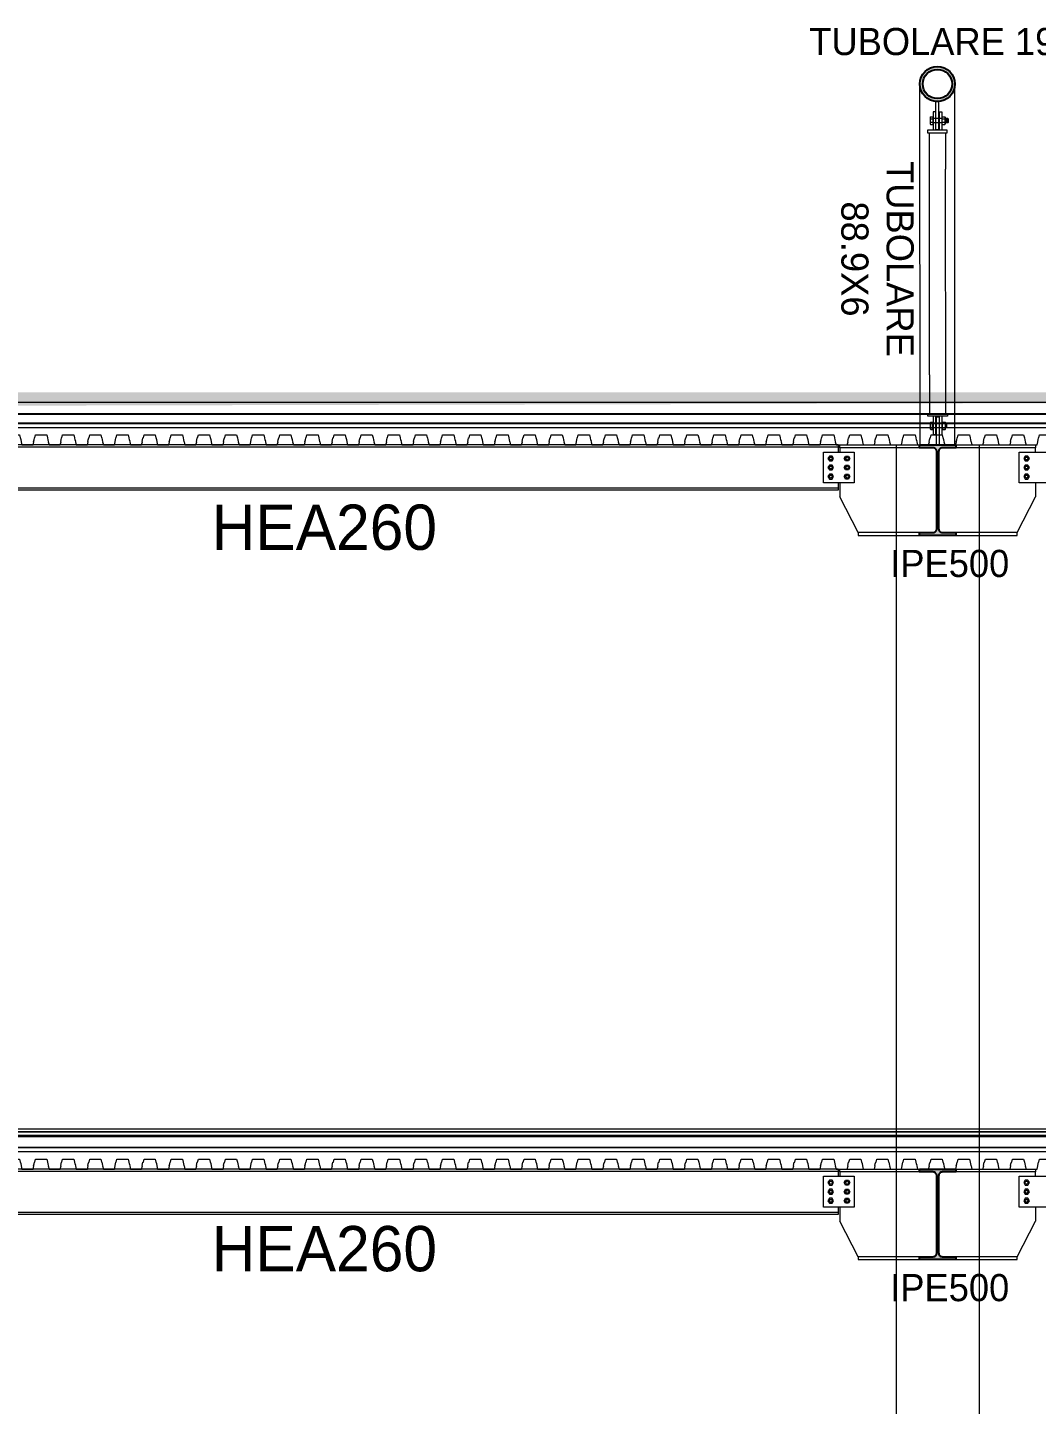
# Model space of a CAD drawing. Header units: millimetres. Extents: x -6949 to 549764, y -83146 to 127128.
# Drawn here: x 268094 to 273671, y 69243 to 76849 of the extents above; entities that cross this region are included whole.
import ezdxf

# ---------------------------------------------------------------- set-up
doc = ezdxf.new("R2010")
doc.units = ezdxf.units.MM
for name, color, linetype, lineweight in [('armatura', 1, 'Continuous', 15), ('bulloni', 5, 'Continuous', 9), ('fonda', 7, 'Continuous', 18), ('Layer4', 7, 'Continuous', 15), ('piastra', 6, 'Continuous', 18), ('S-BEAM', 5, 'Continuous', 18), ('S-COLS', 7, 'Continuous', 18), ('S-FSTN', 7, 'Continuous', 18), ('SEZIONI acciaio - Steel sections', 7, 'Continuous', 25), ('solaio2', 7, 'Continuous', 9)]:
    doc.layers.add(name, color=color, linetype=linetype, lineweight=lineweight)
doc.layers.add('quote', color=7, linetype='Continuous', lineweight=5, true_color=0x383838)
doc.styles.get("Standard").update_dxf_attribs({"font": ''})
doc.styles.get('Standard').set_extended_font_data('Bahnschrift Light')

# ---------------------------------------------------------------- blocks, each defined once
blk = doc.blocks.new('*U381')
at = {"layer": 'bulloni'}
blk.add_lwpolyline([(-15.6, 0), (-7.8, -13.5), (7.8, -13.5), (15.6, 0), (7.8, 13.5), (-7.8, 13.5)], close=True, dxfattribs=at)
for radius in [9, 7.88]:
    blk.add_circle((0, 0), radius, dxfattribs=at)
blk = doc.blocks.new('*U382')
at = {"color": 0, "linetype": 'ByBlock', "lineweight": -2, "transparency": 16777216}
for p in [(0, 0), (0, -50), (0, -100)]:
    blk.add_blockref('*U381', p, dxfattribs=at)
blk = doc.blocks.new('*U383')
at = {"layer": 'bulloni'}
blk.add_lwpolyline([(-15.6, 0), (-7.8, -13.5), (7.8, -13.5), (15.6, 0), (7.8, 13.5), (-7.8, 13.5)], close=True, dxfattribs=at)
for radius in [9, 7.88]:
    blk.add_circle((0, 0), radius, dxfattribs=at)
blk = doc.blocks.new('*U384')
at = {"color": 0, "linetype": 'ByBlock', "lineweight": -2, "transparency": 16777216}
for p in [(0, 0), (0, -50), (0, -100)]:
    blk.add_blockref('*U383', p, dxfattribs=at)
blk = doc.blocks.new('*U387')
at = {"layer": 'bulloni'}
blk.add_lwpolyline([(-15.6, 0), (-7.8, -13.5), (7.8, -13.5), (15.6, 0), (7.8, 13.5), (-7.8, 13.5)], close=True, dxfattribs=at)
for radius in [9, 7.88]:
    blk.add_circle((0, 0), radius, dxfattribs=at)
blk = doc.blocks.new('*U388')
at = {"color": 0, "linetype": 'ByBlock', "lineweight": -2, "transparency": 16777216}
for p in [(0, 0), (0, -50), (0, -100)]:
    blk.add_blockref('*U387', p, dxfattribs=at)
blk = doc.blocks.new('*U475')
at = {"layer": 'bulloni'}
blk.add_lwpolyline([(-15.6, 0), (-7.8, -13.5), (7.8, -13.5), (15.6, 0), (7.8, 13.5), (-7.8, 13.5)], close=True, dxfattribs=at)
for radius in [9, 7.88]:
    blk.add_circle((0, 0), radius, dxfattribs=at)
blk = doc.blocks.new('*U476')
at = {"color": 0, "linetype": 'ByBlock', "lineweight": -2, "transparency": 16777216}
for p in [(0, 0), (0, -50), (0, -100)]:
    blk.add_blockref('*U475', p, dxfattribs=at)
blk = doc.blocks.new('*U457')
at = {"layer": 'bulloni'}
blk.add_lwpolyline([(-15.6, 0), (-7.8, -13.5), (7.8, -13.5), (15.6, 0), (7.8, 13.5), (-7.8, 13.5)], close=True, dxfattribs=at)
for radius in [9, 7.88]:
    blk.add_circle((0, 0), radius, dxfattribs=at)
blk = doc.blocks.new('*U458')
at = {"color": 0, "linetype": 'ByBlock', "lineweight": -2, "transparency": 16777216}
for p in [(0, 0), (0, -50), (0, -100)]:
    blk.add_blockref('*U457', p, dxfattribs=at)
blk = doc.blocks.new('*U461')
at = {"layer": 'bulloni'}
blk.add_lwpolyline([(-15.6, 0), (-7.8, -13.5), (7.8, -13.5), (15.6, 0), (7.8, 13.5), (-7.8, 13.5)], close=True, dxfattribs=at)
for radius in [9, 7.88]:
    blk.add_circle((0, 0), radius, dxfattribs=at)
blk = doc.blocks.new('*U462')
at = {"color": 0, "linetype": 'ByBlock', "lineweight": -2, "transparency": 16777216}
for p in [(0, 0), (0, -50), (0, -100)]:
    blk.add_blockref('*U461', p, dxfattribs=at)
blk = doc.blocks.new('*U489')
at = {"layer": 'Layer4'}
for points in [[(-109.7, 11.3), (-105.8, 27.5), (-44.2, 27.5), (-40.3, 11.3)], [(-35.1, -10), (-33.5, -8.6), (-35.8, 1.1), (-38.2, 10.8), (-40.3, 11.3)], [(35.1, -10), (33.5, -8.6), (35.8, 1.1), (38.2, 10.8), (40.3, 11.3)], [(40.3, 11.3), (44.2, 27.5), (105.8, 27.5), (109.7, 11.3)], [(-35.1, -10), (-30.7, -27.5), (30.7, -27.5), (35.1, -10)]]:
    blk.add_lwpolyline(points, dxfattribs=at)
blk = doc.blocks.new('*U490')
at = {"layer": 'fonda', "color": 0, "linetype": 'ByBlock', "lineweight": -2, "transparency": 16777216}
for p in [(2250, 0), (2400, 0), (2550, 0), (2700, 0), (2850, 0), (3000, 0), (3150, 0), (3300, 0), (3450, 0), (3600, 0), (3750, 0), (3900, 0), (4050, 0), (4200, 0), (4350, 0), (4500, 0), (4650, 0), (4800, 0), (4950, 0), (5100, 0), (5250, 0), (5400, 0), (5550, 0), (5700, 0), (5850, 0), (6000, 0), (6150, 0), (6300, 0), (6450, 0), (6600, 0), (6750, 0), (6900, 0), (7050, 0), (7200, 0), (7350, 0), (7500, 0), (7650, 0), (7800, 0)]:
    blk.add_blockref('*U489', p, dxfattribs=at)
blk = doc.blocks.new('*U491')
at = {"layer": 'Layer4'}
for points in [[(-109.7, 11.3), (-105.8, 27.5), (-44.2, 27.5), (-40.3, 11.3)], [(-35.1, -10), (-33.5, -8.6), (-35.8, 1.1), (-38.2, 10.8), (-40.3, 11.3)], [(35.1, -10), (33.5, -8.6), (35.8, 1.1), (38.2, 10.8), (40.3, 11.3)], [(40.3, 11.3), (44.2, 27.5), (105.8, 27.5), (109.7, 11.3)], [(-35.1, -10), (-30.7, -27.5), (30.7, -27.5), (35.1, -10)]]:
    blk.add_lwpolyline(points, dxfattribs=at)
blk = doc.blocks.new('*U492')
at = {"layer": 'fonda', "color": 0, "linetype": 'ByBlock', "lineweight": -2, "transparency": 16777216}
for p in [(2250, 0), (2400, 0), (2550, 0), (2700, 0), (2850, 0), (3000, 0), (3150, 0), (3300, 0), (3450, 0), (3600, 0), (3750, 0), (3900, 0), (4050, 0), (4200, 0), (4350, 0), (4500, 0), (4650, 0), (4800, 0), (4950, 0), (5100, 0), (5250, 0), (5400, 0), (5550, 0), (5700, 0), (5850, 0), (6000, 0), (6150, 0), (6300, 0), (6450, 0), (6600, 0), (6750, 0), (6900, 0), (7050, 0), (7200, 0), (7350, 0), (7500, 0), (7650, 0), (7800, 0)]:
    blk.add_blockref('*U491', p, dxfattribs=at)
blk = doc.blocks.new('*U1689')
at = {"layer": 'quote', "true_color": 0xc7c8ca}
h = blk.add_hatch(color=9, dxfattribs=at)
h.dxf.hatch_style = 1
h.paths.add_polyline_path([(100, 500), (38.5, 500), (-100, 500), (-100, 484), (-26.1, 484, -0.414214), (-5.1, 463), (-5.1, 37, -0.414214), (-26.1, 16), (-100, 16), (-100, 0), (100, 0), (100, 16), (26.1, 16, -0.414214), (5.1, 37), (5.1, 463, -0.414214), (26.1, 484), (100, 484)])
blk = doc.blocks.new('*U1690')
at = {"layer": 'quote', "color": 0, "linetype": 'ByBlock', "lineweight": -2, "transparency": 16777216}
for p in [(7500, 0), (7500, -4000)]:
    blk.add_blockref('*U1689', p, dxfattribs=at)

msp = doc.modelspace()

# ---------------------------------------------------------------- hatches: boundary and pattern name
at = {"lineweight": 9}
h = msp.add_hatch(dxfattribs=at)
h.set_pattern_fill('GRAVEL', color=0, scale=2)
h.set_pattern_definition([(228.0127875, (-37933.751, 50.8), (-406.40000003, -457.19999997), [6.834429, -676.609673]), (184.969741, (-37938.323, 45.72), (609.599999759, 50.800002894), [11.728094, -1161.080978]), (132.5104471, (-37950.007, 44.704), (508.000000215, -558.799999805), [8.26963, -818.694456]), (267.273689, (-37969.819, 32.004), (50.800000106, 1015.999999995), [10.68009, -1057.3287485]), (292.8336542, (-37970.327, 21.336), (-254.000000021, 609.599999991), [10.472674, -1036.796155]), (357.273689, (-37966.263, 11.684), (-1015.999999995, 50.800000106), [10.68009, -1057.3287485]), (37.6942405, (-37955.595, 11.176), (-660.399999971, -508.000000038), [14.123873, -1398.262306]), (72.2553284, (-37944.419, 19.812), (355.600000096, 1117.59999997), [13.33439, -1320.105132]), (121.4295656, (-37940.355, 32.512), (-406.400000058, 660.399999965), [10.71626, -1060.910914]), (175.2363583, (-37945.943, 41.656), (558.79999999, -50.80000009), [12.234266, -599.478739]), (222.3974378, (-37958.135, 42.672), (-609.5999999805, -558.800000021), [15.821558, -1566.33545]), (138.8140748, (-37919.527, 31.496), (-355.59999998, 304.800000025), [5.400091, -534.6113165]), (171.4692344, (-37923.591, 35.052), (660.400000018, -101.599999885), [10.27364, -1017.09278]), (225, (-37933.75, 36.576), (-7e-15, -50.8), [7.184187, -64.657862]), (203.1985905, (-37937.307, 42.672), (254, 101.59999998), [3.868826, -383.012447]), (291.8014095, (-37940.863, 41.148), (-50.8, 152.4), [5.471312, -268.09506]), (30.9637565, (-37938.831, 36.068), (152.4, 101.6), [8.886393, -287.325963]), (161.565051, (-37931.211, 40.64), (101.6, -50.8), [6.425743, -154.217962]), (16.3895403, (-37970.327, 41.148), (508, 152.4), [9.00176, -891.1765335]), (70.346176, (-37961.691, 43.688), (-203.20000002, -558.799999993), [7.551979, -747.6443136]), (293.1985905, (-37931.211, 50.8), (-101.59999998, 254.00000001), [7.737602, -379.143672]), (343.6104597, (-37928.163, 43.688), (-508.00000001, 152.399999964), [9.00176, -891.1765335]), (339.4439548, (-37970.327, 9.652), (-254, 101.6), [8.680704, -425.354686]), (294.7751406, (-37962.199, 6.604), (-254.000000302, 558.799999863), [7.273442, -720.071868]), (66.8014095, (-37930.703, 0), (101.59999998, 254), [7.737602, -379.143672]), (17.3540246, (-37927.655, 7.112), (-660.399999987, -203.200000043), [8.515655, -843.04752]), (69.4439548, (-37955.595, 0), (-101.6, -254), [4.340352, -429.695038]), (101.3099325, (-37933.751, 0), (-50.8, 203.2), [2.590292, -256.439899]), (165.9637565, (-37934.259, 2.54), (152.4, -50.8), [10.472674, -198.981092]), (186.009006, (-37944.419, 5.08), (507.999999997, 50.800000027), [9.70534, -960.827297]), (303.6900675, (-37938.831, 31.496), (-50.8, 101.6), [7.326478, -175.835527]), (353.1572266, (-37934.767, 25.4), (863.600000005, -101.599999955), [12.791135, -1266.320181]), (60.9453959, (-37922.067, 23.876), (-203.200000006, -355.6), [5.230165, -517.787846]), (90, (-37919.527, 28.45), (-50.8, 50.8), [3.048, -47.752]), (120.2564372, (-37945.435, 6.604), (203.199999975, -355.600000014), [7.057339, -698.6788155]), (48.0127875, (-37948.991, 12.7), (406.400000034, 457.19999997), [13.668858, -669.775244]), (0, (-37939.847, 22.86), (50.8, 50.8), [13.208, -37.592]), (325.3048465, (-37926.639, 22.86), (508.000000192, -355.599999725), [8.032191, -795.1863345]), (254.054604, (-37920.035, 18.288), (-50.8, -203.2), [7.396582, -362.433001]), (207.64597536, (-37922.067, 11.176), (-965.200000035, -507.999999933), [12.042902, -1192.2492885]), (175.42607874, (-37932.735, 5.588), (-660.4, 50.8), [12.740589, -1261.316929])])
h.paths.add_polyline_path([(266165.8, 74834.2), (266165.8, 74779.5), (273665.8, 74779.5), (273665.8, 74834.2)])
h = msp.add_hatch(dxfattribs=at)
h.set_pattern_fill('GRAVEL', color=0, scale=2)
h.set_pattern_definition([(228.0127875, (-34933.751, 50.8), (-406.40000003, -457.19999997), [6.834429, -676.609673]), (184.969741, (-34938.323, 45.72), (609.599999759, 50.800002894), [11.728094, -1161.080978]), (132.5104471, (-34950.007, 44.704), (508.000000215, -558.799999805), [8.26963, -818.694456]), (267.273689, (-34969.819, 32.004), (50.800000106, 1015.999999995), [10.68009, -1057.3287485]), (292.8336542, (-34970.327, 21.336), (-254.000000021, 609.599999991), [10.472674, -1036.796155]), (357.273689, (-34966.263, 11.684), (-1015.999999995, 50.800000106), [10.68009, -1057.3287485]), (37.6942405, (-34955.595, 11.176), (-660.399999971, -508.000000038), [14.123873, -1398.262306]), (72.2553284, (-34944.419, 19.812), (355.600000096, 1117.59999997), [13.33439, -1320.105132]), (121.4295656, (-34940.355, 32.512), (-406.400000058, 660.399999965), [10.71626, -1060.910914]), (175.2363583, (-34945.943, 41.656), (558.79999999, -50.80000009), [12.234266, -599.478739]), (222.3974378, (-34958.135, 42.672), (-609.5999999805, -558.800000021), [15.821558, -1566.33545]), (138.8140748, (-34919.527, 31.496), (-355.59999998, 304.800000025), [5.400091, -534.6113165]), (171.4692344, (-34923.591, 35.052), (660.400000018, -101.599999885), [10.27364, -1017.09278]), (225, (-34933.75, 36.576), (-7e-15, -50.8), [7.184187, -64.657862]), (203.1985905, (-34937.307, 42.672), (254, 101.59999998), [3.868826, -383.012447]), (291.8014095, (-34940.863, 41.148), (-50.8, 152.4), [5.471312, -268.09506]), (30.9637565, (-34938.831, 36.068), (152.4, 101.6), [8.886393, -287.325963]), (161.565051, (-34931.211, 40.64), (101.6, -50.8), [6.425743, -154.217962]), (16.3895403, (-34970.327, 41.148), (508, 152.4), [9.00176, -891.1765335]), (70.346176, (-34961.691, 43.688), (-203.20000002, -558.799999993), [7.551979, -747.6443136]), (293.1985905, (-34931.211, 50.8), (-101.59999998, 254.00000001), [7.737602, -379.143672]), (343.6104597, (-34928.163, 43.688), (-508.00000001, 152.399999964), [9.00176, -891.1765335]), (339.4439548, (-34970.327, 9.652), (-254, 101.6), [8.680704, -425.354686]), (294.7751406, (-34962.199, 6.604), (-254.000000302, 558.799999863), [7.273442, -720.071868]), (66.8014095, (-34930.703, 0), (101.59999998, 254), [7.737602, -379.143672]), (17.3540246, (-34927.655, 7.112), (-660.399999987, -203.200000043), [8.515655, -843.04752]), (69.4439548, (-34955.595, 0), (-101.6, -254), [4.340352, -429.695038]), (101.3099325, (-34933.751, 0), (-50.8, 203.2), [2.590292, -256.439899]), (165.9637565, (-34934.259, 2.54), (152.4, -50.8), [10.472674, -198.981092]), (186.009006, (-34944.419, 5.08), (507.999999997, 50.800000027), [9.70534, -960.827297]), (303.6900675, (-34938.831, 31.496), (-50.8, 101.6), [7.326478, -175.835527]), (353.1572266, (-34934.767, 25.4), (863.600000005, -101.599999955), [12.791135, -1266.320181]), (60.9453959, (-34922.067, 23.876), (-203.200000006, -355.6), [5.230165, -517.787846]), (90, (-34919.527, 28.45), (-50.8, 50.8), [3.048, -47.752]), (120.2564372, (-34945.435, 6.604), (203.199999975, -355.600000014), [7.057339, -698.6788155]), (48.0127875, (-34948.991, 12.7), (406.400000034, 457.19999997), [13.668858, -669.775244]), (0, (-34939.847, 22.86), (50.8, 50.8), [13.208, -37.592]), (325.3048465, (-34926.639, 22.86), (508.000000192, -355.599999725), [8.032191, -795.1863345]), (254.054604, (-34920.035, 18.288), (-50.8, -203.2), [7.396582, -362.433001]), (207.64597536, (-34922.067, 11.176), (-965.200000035, -507.999999933), [12.042902, -1192.2492885]), (175.42607874, (-34932.735, 5.588), (-660.4, 50.8), [12.740589, -1261.316929])])
h.paths.add_polyline_path([(269165.8, 74834.2), (269165.8, 74779.5), (276665.8, 74779.5), (276665.8, 74834.2)])
at = {"layer": 'fonda', "true_color": 0xc7c8ca}
h = msp.add_hatch(dxfattribs=at)
h.set_pattern_fill('GRAVEL', color=9, scale=2)
h.set_pattern_definition([(228.0127875, (-31933.751, 50.8), (-406.40000003, -457.19999997), [6.834429, -676.609673]), (184.969741, (-31938.323, 45.72), (609.599999759, 50.800002894), [11.728094, -1161.080978]), (132.5104471, (-31950.007, 44.704), (508.000000215, -558.799999805), [8.26963, -818.694456]), (267.273689, (-31969.819, 32.004), (50.800000106, 1015.999999995), [10.68009, -1057.3287485]), (292.8336542, (-31970.327, 21.336), (-254.000000021, 609.599999991), [10.472674, -1036.796155]), (357.273689, (-31966.263, 11.684), (-1015.999999995, 50.800000106), [10.68009, -1057.3287485]), (37.6942405, (-31955.595, 11.176), (-660.399999971, -508.000000038), [14.123873, -1398.262306]), (72.2553284, (-31944.419, 19.812), (355.600000096, 1117.59999997), [13.33439, -1320.105132]), (121.4295656, (-31940.355, 32.512), (-406.400000058, 660.399999965), [10.71626, -1060.910914]), (175.2363583, (-31945.943, 41.656), (558.79999999, -50.80000009), [12.234266, -599.478739]), (222.3974378, (-31958.135, 42.672), (-609.5999999805, -558.800000021), [15.821558, -1566.33545]), (138.8140748, (-31919.527, 31.496), (-355.59999998, 304.800000025), [5.400091, -534.6113165]), (171.4692344, (-31923.591, 35.052), (660.400000018, -101.599999885), [10.27364, -1017.09278]), (225, (-31933.75, 36.576), (-7e-15, -50.8), [7.184187, -64.657862]), (203.1985905, (-31937.307, 42.672), (254, 101.59999998), [3.868826, -383.012447]), (291.8014095, (-31940.863, 41.148), (-50.8, 152.4), [5.471312, -268.09506]), (30.9637565, (-31938.831, 36.068), (152.4, 101.6), [8.886393, -287.325963]), (161.565051, (-31931.211, 40.64), (101.6, -50.8), [6.425743, -154.217962]), (16.3895403, (-31970.327, 41.148), (508, 152.4), [9.00176, -891.1765335]), (70.346176, (-31961.691, 43.688), (-203.20000002, -558.799999993), [7.551979, -747.6443136]), (293.1985905, (-31931.211, 50.8), (-101.59999998, 254.00000001), [7.737602, -379.143672]), (343.6104597, (-31928.163, 43.688), (-508.00000001, 152.399999964), [9.00176, -891.1765335]), (339.4439548, (-31970.327, 9.652), (-254, 101.6), [8.680704, -425.354686]), (294.7751406, (-31962.199, 6.604), (-254.000000302, 558.799999863), [7.273442, -720.071868]), (66.8014095, (-31930.703, 0), (101.59999998, 254), [7.737602, -379.143672]), (17.3540246, (-31927.655, 7.112), (-660.399999987, -203.200000043), [8.515655, -843.04752]), (69.4439548, (-31955.595, 0), (-101.6, -254), [4.340352, -429.695038]), (101.3099325, (-31933.751, 0), (-50.8, 203.2), [2.590292, -256.439899]), (165.9637565, (-31934.259, 2.54), (152.4, -50.8), [10.472674, -198.981092]), (186.009006, (-31944.419, 5.08), (507.999999997, 50.800000027), [9.70534, -960.827297]), (303.6900675, (-31938.831, 31.496), (-50.8, 101.6), [7.326478, -175.835527]), (353.1572266, (-31934.767, 25.4), (863.600000005, -101.599999955), [12.791135, -1266.320181]), (60.9453959, (-31922.067, 23.876), (-203.200000006, -355.6), [5.230165, -517.787846]), (90, (-31919.527, 28.45), (-50.8, 50.8), [3.048, -47.752]), (120.2564372, (-31945.435, 6.604), (203.199999975, -355.600000014), [7.057339, -698.6788155]), (48.0127875, (-31948.991, 12.7), (406.400000034, 457.19999997), [13.668858, -669.775244]), (0, (-31939.847, 22.86), (50.8, 50.8), [13.208, -37.592]), (325.3048465, (-31926.639, 22.86), (508.000000192, -355.599999725), [8.032191, -795.1863345]), (254.054604, (-31920.035, 18.288), (-50.8, -203.2), [7.396582, -362.433001]), (207.64597536, (-31922.067, 11.176), (-965.200000035, -507.999999933), [12.042902, -1192.2492885]), (175.42607874, (-31932.735, 5.588), (-660.4, 50.8), [12.740589, -1261.316929])])
h.paths.add_polyline_path([(272165.8, 74834.2), (272165.8, 74779.5), (279665.8, 74779.5), (279665.8, 74834.2)])
at = {"layer": 'quote', "true_color": 0xc7c8ca}
h = msp.add_hatch(color=9, dxfattribs=at)
h.dxf.hatch_style = 1
h.paths.add_polyline_path([(273026.6, 76538.3), (273026.6, 76535.1, 0.991363), (273220.3, 76536.8, 0.99194)])
h.paths.add_polyline_path([(273204.3, 76536.8, -1), (273042.6, 76536.8, -1)], flags=16)
at = {"layer": 'S-FSTN', "true_color": 0xc7c8ca}
h = msp.add_hatch(dxfattribs=at)
h.set_pattern_fill('GRAVEL', color=9, scale=2.8, angle=53)
h.paths.add_polyline_path([(282624.8, 74793.4), (300165.1, 74753.4), (300763.1, 74753.4), (300763.1, 74813.4), (265083.2, 74813.4), (265083.9, 74753.4)])

# ---------------------------------------------------------------- linework, layer by layer
msp.add_line((300165.8, 74713.4), (265083.8, 74713.4))
at = {"color": 0, "lineweight": 9}
for points in [[(265083.8, 74779.5), (303665.8, 74779.5), (303665.8, 74713.4), (265083.8, 74713.4)], [(265083.8, 70764.8), (303665.8, 70764.8), (303665.8, 70748.4), (265083.8, 70748.4)], [(265083.8, 70748.4), (303665.8, 70748.4), (303665.8, 70728.4), (265083.8, 70728.4)]]:
    msp.add_lwpolyline(points, close=True, dxfattribs=at)
msp.add_lwpolyline([(303665.8, 74713.4), (265083.8, 74713.4), (265083.8, 74663.4), (303665.8, 74663.4)], close=True)
msp.add_lwpolyline([(265083.8, 70663.4), (265083.8, 70723.4), (303665.8, 70723.4), (303665.8, 70663.4), (265083.8, 70663.4)], dxfattribs=at)
at = {"layer": 'armatura'}
for points in [[(265113.8, 74640.4), (303644.1, 74640.4)], [(265113.8, 70640.4), (303644.1, 70640.4)]]:
    msp.add_lwpolyline(points, dxfattribs=at)
at = {"layer": 'bulloni'}
for p, q in [((273083.1, 76352.7), (273084.7, 76355.2)), ((273083.1, 76352.7), (273083.1, 76316.2)), ((273083.1, 76316.2), (273084.7, 76313.7)), ((273084.7, 76355.2), (273097.4, 76355.2)), ((273084.7, 76344.8), (273097.4, 76344.8)), ((273097.4, 76324), (273084.7, 76324)), ((273084.7, 76313.7), (273097.4, 76313.7)), ((273097.4, 76355.2), (273097.4, 76313.7)), ((273097.4, 76351.1), (273098.1, 76351.1)), ((273097.4, 76317.8), (273098.1, 76317.8)), ((273098.1, 76351.1), (273098.1, 76317.8)), ((273147.4, 76346.4), (273099.4, 76346.4)), ((273147.4, 76322.4), (273099.4, 76322.4)), ((273147.4, 76352.7), (273149.1, 76355.2)), ((273147.4, 76352.7), (273147.4, 76316.2)), ((273147.4, 76316.2), (273149.1, 76313.7)), ((273149.1, 76355.2), (273164.7, 76355.2)), ((273149.1, 76344.8), (273164.7, 76344.8)), ((273164.7, 76324), (273149.1, 76324)), ((273149.1, 76313.7), (273164.7, 76313.7)), ((273166.4, 76352.7), (273164.7, 76355.2)), ((273166.4, 76316.2), (273164.7, 76313.7)), ((273166.4, 76352.7), (273166.4, 76316.2)), ((273181.7, 76346.4), (273166.4, 76346.4)), ((273181.7, 76322.4), (273166.4, 76322.4)), ((273169, 76325.8), (273168, 76343.1)), ((273172.2, 76327.8), (273171.4, 76341.1)), ((273175.6, 76325.8), (273174.7, 76343.1)), ((273178.9, 76327.8), (273178.1, 76341.1)), ((273181.7, 76346.4), (273183.1, 76345.1)), ((273181.7, 76346.4), (273181.7, 76322.4)), ((273183.1, 76323.8), (273181.7, 76322.4)), ((273183.1, 76345.1), (273183.1, 76323.8)), ((273084.5, 74667.2), (273086.1, 74669.7)), ((273084.5, 74630.6), (273084.5, 74667.2)), ((273084.5, 74630.6), (273086.1, 74628.1)), ((273086.1, 74669.7), (273098.8, 74669.7)), ((273098.8, 74659.3), (273086.1, 74659.3)), ((273086.1, 74638.5), (273098.8, 74638.5)), ((273086.1, 74628.1), (273098.8, 74628.1)), ((273098.8, 74628.1), (273098.8, 74669.7)), ((273098.8, 74665.6), (273099.5, 74665.6)), ((273098.8, 74632.2), (273099.5, 74632.2)), ((273099.5, 74632.2), (273099.5, 74665.6)), ((273148.8, 74660.9), (273100.8, 74660.9)), ((273148.8, 74636.9), (273100.8, 74636.9)), ((273148.8, 74667.2), (273150.5, 74669.7)), ((273148.8, 74630.6), (273148.8, 74667.2)), ((273148.8, 74630.6), (273150.5, 74628.1)), ((273150.5, 74669.7), (273166.1, 74669.7)), ((273166.1, 74659.3), (273150.5, 74659.3)), ((273150.5, 74638.5), (273166.1, 74638.5)), ((273150.5, 74628.1), (273166.1, 74628.1)), ((273167.8, 74667.2), (273166.1, 74669.7)), ((273167.8, 74630.6), (273166.1, 74628.1)), ((273167.8, 74630.6), (273167.8, 74667.2)), ((273183.1, 74660.9), (273167.8, 74660.9)), ((273183.1, 74636.9), (273167.8, 74636.9)), ((273170.4, 74657.6), (273169.4, 74640.2)), ((273173.6, 74655.6), (273172.8, 74642.2))]:
    msp.add_line(p, q, dxfattribs=at)
for centre, radius, start, end in [((273092, 76350), 8.9, 144.26215, 215.73785), ((273116.1, 76334.4), 33.1, 161.68582, 198.31418), ((273092, 76318.8), 8.9, 144.26215, 215.73785), ((273099.4, 76347.8), 1.33, 180, 270), ((273099.4, 76321.1), 1.33, 90, 180), ((273156.3, 76350), 8.9, 144.26215, 215.73785), ((273180.5, 76334.4), 33.1, 161.68582, 198.31418), ((273156.3, 76318.8), 8.9, 144.26215, 215.73785), ((273157.5, 76350), 8.9, 324.26215, 35.73785), ((273133.3, 76334.4), 33.1, 341.68582, 18.31418), ((273157.5, 76318.8), 8.9, 324.26215, 35.73785), ((273093.4, 74664.5), 8.9, 144.26215, 215.73785), ((273117.5, 74648.9), 33.1, 161.68582, 198.31418), ((273093.4, 74633.3), 8.9, 144.26215, 215.73785), ((273100.8, 74662.2), 1.33, 180, 270), ((273100.8, 74635.6), 1.33, 90, 180), ((273157.7, 74664.5), 8.9, 144.26215, 215.73785), ((273181.9, 74648.9), 33.1, 161.68582, 198.31418), ((273157.7, 74633.3), 8.9, 144.26215, 215.73785), ((273158.9, 74664.5), 8.9, 324.26215, 35.73785), ((273134.7, 74648.9), 33.1, 341.68582, 18.31418), ((273158.9, 74633.3), 8.9, 324.26215, 35.73785)]:
    msp.add_arc(centre, radius, start, end, dxfattribs=at)
at = {"layer": 'piastra'}
for p, q in [((272583.8, 74527.4), (272583.8, 74503.4)), ((273665.8, 74503.4), (273665.8, 74527.4)), ((272583.8, 74333.4), (272583.8, 74256.1)), ((273665.8, 74333.4), (273665.8, 74256.1)), ((272685.4, 74059.4), (272583.8, 74256.1)), ((273564.2, 74059.4), (273665.8, 74256.1)), ((272583.8, 70527.4), (272583.8, 70503.4)), ((273665.8, 70503.4), (273665.8, 70527.4)), ((272583.8, 70333.4), (272583.8, 70256.1)), ((273665.8, 70333.4), (273665.8, 70256.1)), ((272685.4, 70059.4), (272583.8, 70256.1)), ((273564.2, 70059.4), (273665.8, 70256.1))]:
    msp.add_line(p, q, dxfattribs=at)
for points in [[(273115.4, 76285), (273115.4, 76439.9)], [(273115.4, 76439.9), (273131.4, 76439.9)], [(273131.4, 76285), (273131.4, 76439.9)], [(273113.4, 76383.8), (273099.4, 76383.8), (273099.4, 76281.8)], [(273113.4, 76383.9), (273113.4, 76383.9), (273113.4, 76281.8)], [(273133.4, 76383.9), (273133.4, 76383.9), (273133.4, 76281.8)], [(273133.4, 76383.8), (273147.4, 76383.8), (273147.4, 76281.8)], [(273115.4, 76285), (273131.4, 76285)], [(273114.8, 74599.5), (273100.8, 74599.5), (273100.8, 74701.6)], [(273114.8, 74599.4), (273114.8, 74599.4), (273114.8, 74701.6)], [(273116.8, 74698.4), (273116.8, 74543.4)], [(273116.8, 74698.4), (273132.8, 74698.4)], [(273132.8, 74698.4), (273132.8, 74543.4)], [(273134.8, 74599.4), (273134.8, 74599.4), (273134.8, 74701.6)], [(273134.8, 74599.5), (273148.8, 74599.5), (273148.8, 74701.6)], [(273098.7, 74527.4), (272583.8, 74527.4), (272583.8, 74543.4), (273665.8, 74543.4), (273665.8, 74527.4), (273150.9, 74527.4)], [(273098.7, 74059.4), (272685.4, 74059.4), (272685.4, 74043.4), (273564.2, 74043.4), (273564.2, 74059.4), (273150.9, 74059.4)], [(273098.7, 70527.4), (272583.8, 70527.4), (272583.8, 70543.4), (273665.8, 70543.4), (273665.8, 70527.4), (273150.9, 70527.4)], [(273098.7, 70059.4), (272685.4, 70059.4), (272685.4, 70043.4), (273564.2, 70043.4), (273564.2, 70059.4), (273150.9, 70059.4)]]:
    msp.add_lwpolyline(points, dxfattribs=at)
for points in [[(273069, 76281.8), (273069, 76267.8), (273177.9, 76267.8), (273177.9, 76281.8)], [(273070.4, 74701.6), (273070.4, 74715.6), (273179.3, 74715.6), (273179.3, 74701.6)], [(272493.8, 74503.4), (272663.8, 74503.4), (272663.8, 74333.4), (272493.8, 74333.4)], [(273575.8, 74503.4), (273745.8, 74503.4), (273745.8, 74333.4), (273575.8, 74333.4)], [(272493.8, 70503.4), (272663.8, 70503.4), (272663.8, 70333.4), (272493.8, 70333.4)], [(273575.8, 70503.4), (273745.8, 70503.4), (273745.8, 70333.4), (273575.8, 70333.4)]]:
    msp.add_lwpolyline(points, close=True, dxfattribs=at)
at = {"layer": 'S-BEAM'}
for p, q in [((273027.7, 74543.4), (273026.6, 76538.3)), ((273220.2, 74543.4), (273220.2, 76537.3)), ((272573.8, 74543.4), (266175.8, 74543.4)), ((272573.8, 74543.4), (272573.8, 74503.4)), ((272573.8, 74530.9), (266175.8, 74530.9)), ((266175.8, 74305.9), (272573.8, 74305.9)), ((272573.8, 74333.4), (272573.8, 74293.4)), ((272573.8, 74293.4), (266175.8, 74293.4)), ((272573.8, 70543.4), (266175.8, 70543.4)), ((272573.8, 70530.9), (266175.8, 70530.9)), ((272573.8, 70543.4), (272573.8, 70503.4)), ((266175.8, 70305.9), (272573.8, 70305.9)), ((272573.8, 70293.4), (266175.8, 70293.4)), ((272573.8, 70333.4), (272573.8, 70293.4))]:
    msp.add_line(p, q, dxfattribs=at)
for points in [[(273079, 76267.8), (273167.9, 76267.8), (273167.9, 76065.5)], [(273080.4, 74931.3), (273079, 76267.8)], [(273080.4, 74715.6), (273169.3, 74715.6), (273167.9, 76065.5)], [(273080.4, 74931.3), (273080.4, 74715.6)]]:
    msp.add_lwpolyline(points, dxfattribs=at)
at = {"layer": 'S-COLS'}
msp.add_lwpolyline([(272896.3, 74543.4), (273353.3, 74543.4), (273353.3, 62563.4), (272896.3, 62563.4)], close=True, dxfattribs=at)
at = {"layer": 'SEZIONI acciaio - Steel sections'}
for points in [[(273024.8, 74543.4), (273224.8, 74543.4), (273224.8, 74527.4), (273150.9, 74527.4, 0.414214), (273129.9, 74506.4), (273129.9, 74080.4, 0.414214), (273150.9, 74059.4), (273224.8, 74059.4), (273224.8, 74043.4), (273024.8, 74043.4), (273024.8, 74059.4), (273098.7, 74059.4, 0.414214), (273119.7, 74080.4), (273119.7, 74506.4, 0.414214), (273098.7, 74527.4), (273024.8, 74527.4)], [(273024.8, 70543.4), (273224.8, 70543.4), (273224.8, 70527.4), (273150.9, 70527.4, 0.414214), (273129.9, 70506.4), (273129.9, 70080.4, 0.414214), (273150.9, 70059.4), (273224.8, 70059.4), (273224.8, 70043.4), (273024.8, 70043.4), (273024.8, 70059.4), (273098.7, 70059.4, 0.414214), (273119.7, 70080.4), (273119.7, 70506.4, 0.414214), (273098.7, 70527.4), (273024.8, 70527.4)]]:
    msp.add_lwpolyline(points, format="xyb", close=True, dxfattribs=at)
for radius in [96.8, 80.8]:
    msp.add_circle((273123.4, 76536.8), radius, dxfattribs=at)
at = {"layer": 'solaio2'}
for points in [[(265083.8, 74543.4), (265083.8, 74663.4), (303665.8, 74663.4), (303665.8, 74561), (303665.8, 74543.4), (303613.3, 74543.4), (303609, 74561)], [(265083.8, 70543.4), (265083.8, 70663.4), (274665.8, 70663.4)]]:
    msp.add_lwpolyline(points, dxfattribs=at)

# ---------------------------------------------------------------- block references
for name, p in [('*U476', (272533.8, 74468.4)), ('*U462', (273615.8, 74468.4)), ('*U382', (272533.8, 70468.4)), ('*U388', (273615.8, 70468.4))]:
    msp.add_blockref(name, p)
at = {"xscale": -1}
for name, p in [('*U458', (272623.8, 74468.4)), ('*U384', (272623.8, 70468.4))]:
    msp.add_blockref(name, p, dxfattribs=at)
at = {"layer": 'fonda'}
for name, p in [('*U492', (265844.1, 74570.9)), ('*U490', (265844.1, 70570.9))]:
    msp.add_blockref(name, p, dxfattribs=at)
at = {"layer": 'quote'}
msp.add_blockref('*U1690', (265624.8, 74043.4), dxfattribs=at)

# ---------------------------------------------------------------- texts
at = {"layer": 'quote', "attachment_point": 1}
for s, width, insert, char_height in [('TUBOLARE 193x16', 2404.483, (272415, 76846.4), 150), ('HEA260', 854.219, (269112.3, 74213.7), 250), ('IPE500', 854.219, (272862.3, 73963.7), 150), ('HEA260', 854.219, (269112.3, 70229), 250), ('IPE500', 854.219, (272862.3, 69963.7), 150)]:
    msp.add_mtext_dynamic_manual_height_columns(s, width=width, gutter_width=1, heights=[0], dxfattribs=dict(at, insert=insert, char_height=char_height))
at = {"layer": 'quote', "insert": (272992.4, 75997.4), "char_height": 150, "attachment_point": 1, "rotation": 270}
msp.add_mtext_dynamic_manual_height_columns('\\pxqc;TUBOLARE 88.9X6', width=854.219, gutter_width=1, heights=[0], dxfattribs=at)

doc.saveas('drawing.dxf')
